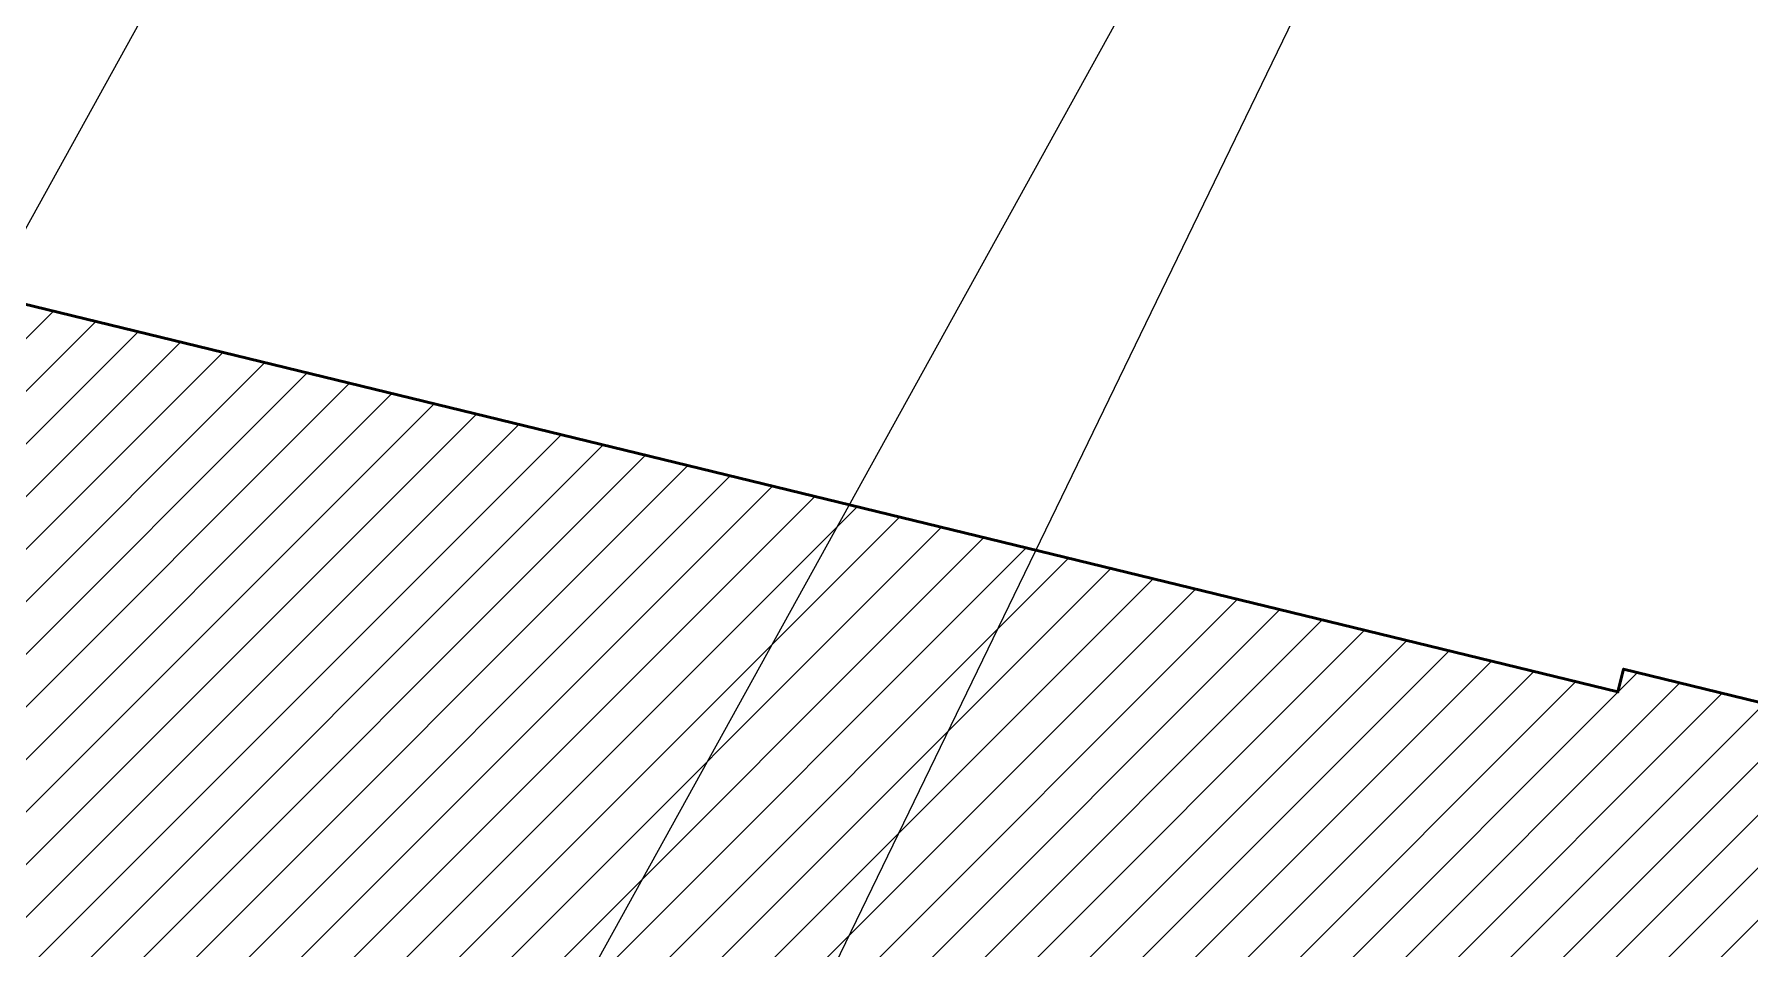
# Model space of a CAD drawing. Header units: millimetres. Extents: x 4980 to 19099, y 3891 to 5773.
# Drawn here: x 12221.7 to 12368.2, y 4802.5 to 4880.6 of the extents above; entities that cross this region are included whole.
import ezdxf

# ---------------------------------------------------------------- set-up
doc = ezdxf.new("R2010")
doc.units = ezdxf.units.MM
doc.layers.add('a duvar', color=84, linetype='Continuous', lineweight=50)
doc.layers.add('no3_duvar tarama', color=253, linetype='Continuous', lineweight=9)
doc.styles.get("Standard").update_dxf_attribs({"font": 'stylu.ttf', "height": 10})
doc.dimstyles.new('ISO-25', dxfattribs={"dimtxt": 2.5, "dimasz": 5, "dimexe": 1.25, "dimexo": 0.625, "dimtad": 1, "dimdec": 0, "dimtxsty": 'Standard', "dimblk": 'ARCHTICK', "dimcen": 2.5, "dimclrd": 256, "dimclre": 256, "dimclrt": 256, "dimadec": 0, "dimazin": 0, "dimtfac": 1, "dimtdec": 0, "dimtmove": 0, "dimatfit": 3, "dimldrblk": 'ARCHTICK', "dimfxl": 1, "dimlwd": -1, "dimlwe": -1, "dimarcsym": 0})

# ---------------------------------------------------------------- blocks, each defined once
blk = doc.blocks.new('asdsdzfsd')
at = {"layer": 'no3_duvar tarama'}
h = blk.add_hatch(dxfattribs=at)
h.set_pattern_fill('ANSI31', color=256, style=0)
h.set_pattern_definition([(45, (-467.3525, 13840.0737), (-2.245064, 2.245064), [])])
h.paths.add_polyline_path([(7541.28, 2751.13), (7545.06, 2766.68), (7569.35, 2760.77), (7568.88, 2758.82), (7753.49, 2713.9), (7753.97, 2715.84), (7778.26, 2709.93), (7774.47, 2694.38), (7770.83, 2695.27), (7769.39, 2690.47), (7767.79, 2690.86), (7749.59, 2650.36), (7627.67, 2680.09), (7542.91, 2700.77), (7545.86, 2743.83), (7544.46, 2745.21), (7545.57, 2750.12)])
at = {"layer": 'a duvar'}
blk.add_lwpolyline([(7541.28, 2751.13), (7545.06, 2766.68), (7569.35, 2760.77), (7568.88, 2758.82), (7753.49, 2713.9), (7753.97, 2715.84), (7778.26, 2709.93), (7774.47, 2694.38), (7770.83, 2695.27), (7769.39, 2690.47), (7767.79, 2690.86), (7749.59, 2650.36), (7627.67, 2680.09), (7542.91, 2700.77), (7545.86, 2743.83), (7544.46, 2745.21), (7545.57, 2750.12), (7541.28, 2751.13)], dxfattribs=at)

msp = doc.modelspace()

# ---------------------------------------------------------------- block references
at = {"layer": 'no3_duvar tarama'}
msp.add_blockref('asdsdzfsd', (4603.48, 2110.55), dxfattribs=at)

# ---------------------------------------------------------------- leaders
at = {"annotation_type": 0, "has_hookline": 1, "hookline_direction": 0}
for points, text_width in [([(12176.34, 4783.23), (12288.06, 4985.31), (12313.02, 4984.24)], 117.15), ([(12243.52, 4753.94), (12355.24, 4956.02), (12380.2, 4956.02)], 46.03)]:
    msp.add_leader(points, dimstyle='ISO-25', override={"dimtxt": 10, "dimasz": 10, "dimgap": 3, "dimcen": 5, "dimldrblk": 'ClosedBlank', "dimfxl": 0, "dimtfillclr": 256}, dxfattribs=dict(at, text_width=text_width))
msp.add_leader([(12270.82, 4749.47), (12288.56, 4797.94), (12365.18, 4956.02)], dimstyle='ISO-25', override={"dimtxt": 10, "dimasz": 10, "dimgap": 3, "dimcen": 5, "dimldrblk": 'ClosedBlank', "dimfxl": 0, "dimtfillclr": 256})

doc.saveas('drawing.dxf')
